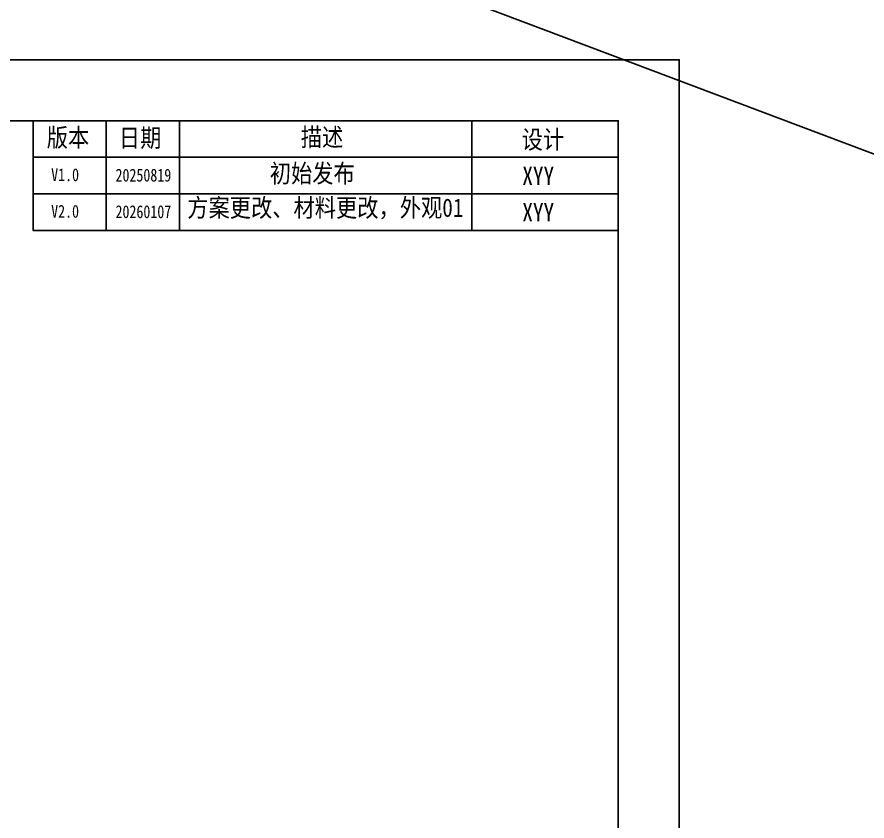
# Model space of a CAD drawing. Header units: millimetres. Extents: x -177 to 18421, y -5017 to 3255.
# Drawn here: x 4976.7 to 5325.2, y 1899.8 to 2229.6 of the extents above; entities that cross this region are included whole.
import ezdxf

# ---------------------------------------------------------------- set-up
doc = ezdxf.new("R2010")
doc.units = ezdxf.units.MM
doc.header["$LTSCALE"] = 46.255
doc.layers.get('0').update_dxf_attribs({"linetype": 'CONTINUOUS'})
doc.styles.get("Standard").update_dxf_attribs({"font": 'txt', "width": 0.85})
doc.styles.add('TEXTSTYLE_1', font='gdt', dxfattribs={"width": 0.8})

msp = doc.modelspace()

# ---------------------------------------------------------------- linework, layer by layer
for p, q in [((3572.303, 2835.974), (11895.066, -305.175)), ((5013.242, 2186.998), (5013.242, 2141.998)), ((5043.242, 2186.998), (5043.242, 2141.998)), ((5163.242, 2186.998), (5163.242, 2141.998))]:
    msp.add_line(p, q)
at = {"color": 7, "linetype": 'Continuous'}
for points in [[(3698.242, 1111.998), (5248.242, 1111.998), (5248.242, 2211.998), (3698.242, 2211.998)], [(3723.242, 1136.998), (5223.242, 1136.998), (5223.242, 2186.998), (3723.242, 2186.998)]]:
    msp.add_lwpolyline(points, close=True, dxfattribs=at)
for points in [[(5223.242, 2156.998), (4983.242, 2156.998), (4983.242, 2141.998), (5223.242, 2141.998), (5223.242, 2186.998), (4983.242, 2186.998), (4983.242, 2171.998)], [(4983.242, 2156.998), (4983.242, 2171.998), (5223.242, 2171.998)]]:
    msp.add_lwpolyline(points)

# ---------------------------------------------------------------- texts
at = {"lineweight": -3, "char_height": 7.5163, "attachment_point": 5}
for s, insert, width in [('{\\fSimSun|b0|i0|c134|p54;版本}', (4997.583, 2179.686), 32.26492), ('{\\fSimSun|b0|i0|c134|p54;日期}', (5027.135, 2179.581), 32.26492), ('{\\fSimSun|b0|i0|c134|p54;描述}', (5101.742, 2179.89), 32.26492), ('{\\fSimSun|b0|i0|c134|p54;设计}', (5192.324, 2178.875), 32.26492), ('{\\fSimSun|b0|i0|c134|p54;初始发布}', (5097.752, 2164.995), 49.01933), ('{\\fSimSun|b0|i0|c134|p54;XYY}', (5190.407, 2164.443), 32.26492), ('{\\fSimSun|b0|i0|c134|p54;XYY}', (5190.407, 2149.443), 32.26492)]:
    msp.add_mtext(s, dxfattribs=dict(at, insert=insert, width=width))
at = {"insert": (4990.676, 2167.48), "char_height": 5.25, "width": 18.95171, "attachment_point": 1, "style": 'TEXTSTYLE_1'}
msp.add_mtext('{\\fSimSun|b0|i0|c0|p2;V1.0}', dxfattribs=at)
at = {"color": 0, "insert": (5017.066, 2167.321), "char_height": 5.25, "width": 28.21107, "attachment_point": 1, "style": 'TEXTSTYLE_1'}
msp.add_mtext('{\\fSimSun|b0|i0|c134|p54;20250819}', dxfattribs=at)
at = {"color": 1, "lineweight": -3, "insert": (5103.121, 2150.8), "char_height": 7.5163, "width": 136.51073, "attachment_point": 5}
msp.add_mtext('{\\fSimSun|b0|i0|c134|p54;方案更改、材料更改，外观01}', dxfattribs=at)
at = {"color": 1, "char_height": 5.25, "attachment_point": 1, "style": 'TEXTSTYLE_1'}
for s, insert, width in [('{\\fSimSun|b0|i0|c0|p2;V\\fSimSun|b0|i0|c134|p2;2.0}', (4990.676, 2152.48), 18.95171), ('{\\fSimSun|b0|i0|c134|p54;20260107}', (5017.066, 2152.321), 28.21107)]:
    msp.add_mtext(s, dxfattribs=dict(at, insert=insert, width=width))

doc.saveas('drawing.dxf')
